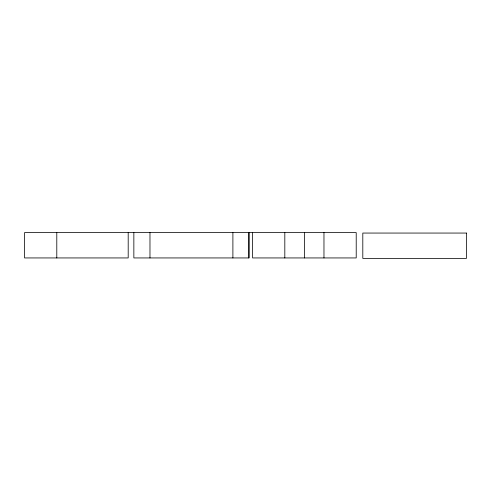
<?xml version="1.0" encoding="UTF-8"?>
<svg xmlns="http://www.w3.org/2000/svg" width="491" height="491" viewBox="0 0 491 491"><rect width="100%" height="100%" fill="white"/><g stroke="black" fill="none" stroke-linecap="round" stroke-linejoin="round"><path stroke-width="0.74" d="M323.968 232.605L323.968 257.941M304.395 232.605L304.395 257.941M284.817 232.605L284.817 257.941M252.57 232.605L252.57 257.941L356.214 257.941L356.214 232.605L24.55 232.605L24.55 257.941L128.194 257.941L128.194 232.605M249.017 232.605L249.017 257.941L133.853 257.941L133.853 232.605M248.839 232.605L248.839 257.941M232.894 232.605L232.894 257.941M149.976 232.605L149.976 257.941M56.796 232.605L56.796 257.941M466.45 233.059L362.806 233.059L362.806 258.395L466.45 258.395L466.45 233.059"/></g></svg>
